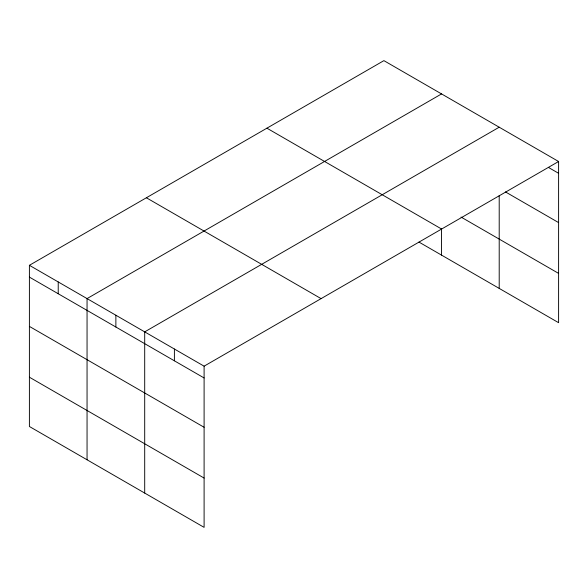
<?xml version="1.0" encoding="UTF-8"?>
<svg xmlns="http://www.w3.org/2000/svg" width="588" height="588" viewBox="0 0 588 588"><rect width="100%" height="100%" fill="white"/><g stroke="black" fill="none" stroke-linecap="round" stroke-linejoin="round"><path stroke-width="0.88" d="M29.4 265.306L204.102 366.17L204.102 527.362L29.4 426.498L29.4 265.306L383.898 60.637L558.6 161.502L558.6 322.694L418.957 242.072M441.551 93.918L87.053 298.594L87.053 459.787M499.205 127.206L144.699 331.875L144.699 493.067M204.102 366.17L558.6 161.502M548.442 167.426L558.6 173.291M505.452 191.909L558.6 222.595M461.029 217.06L558.6 273.391M266.915 128.177L441.617 229.041M146.383 197.766L321.085 298.63M29.4 277.102L204.102 377.959M29.4 326.399L204.102 427.263M29.4 377.202L204.102 478.059M499.205 195.561L499.205 288.399M441.551 228.636L441.551 255.119M174.401 349.022L174.401 360.811M115.873 315.234L115.873 327.024M58.227 281.946L58.227 293.743"/></g></svg>
